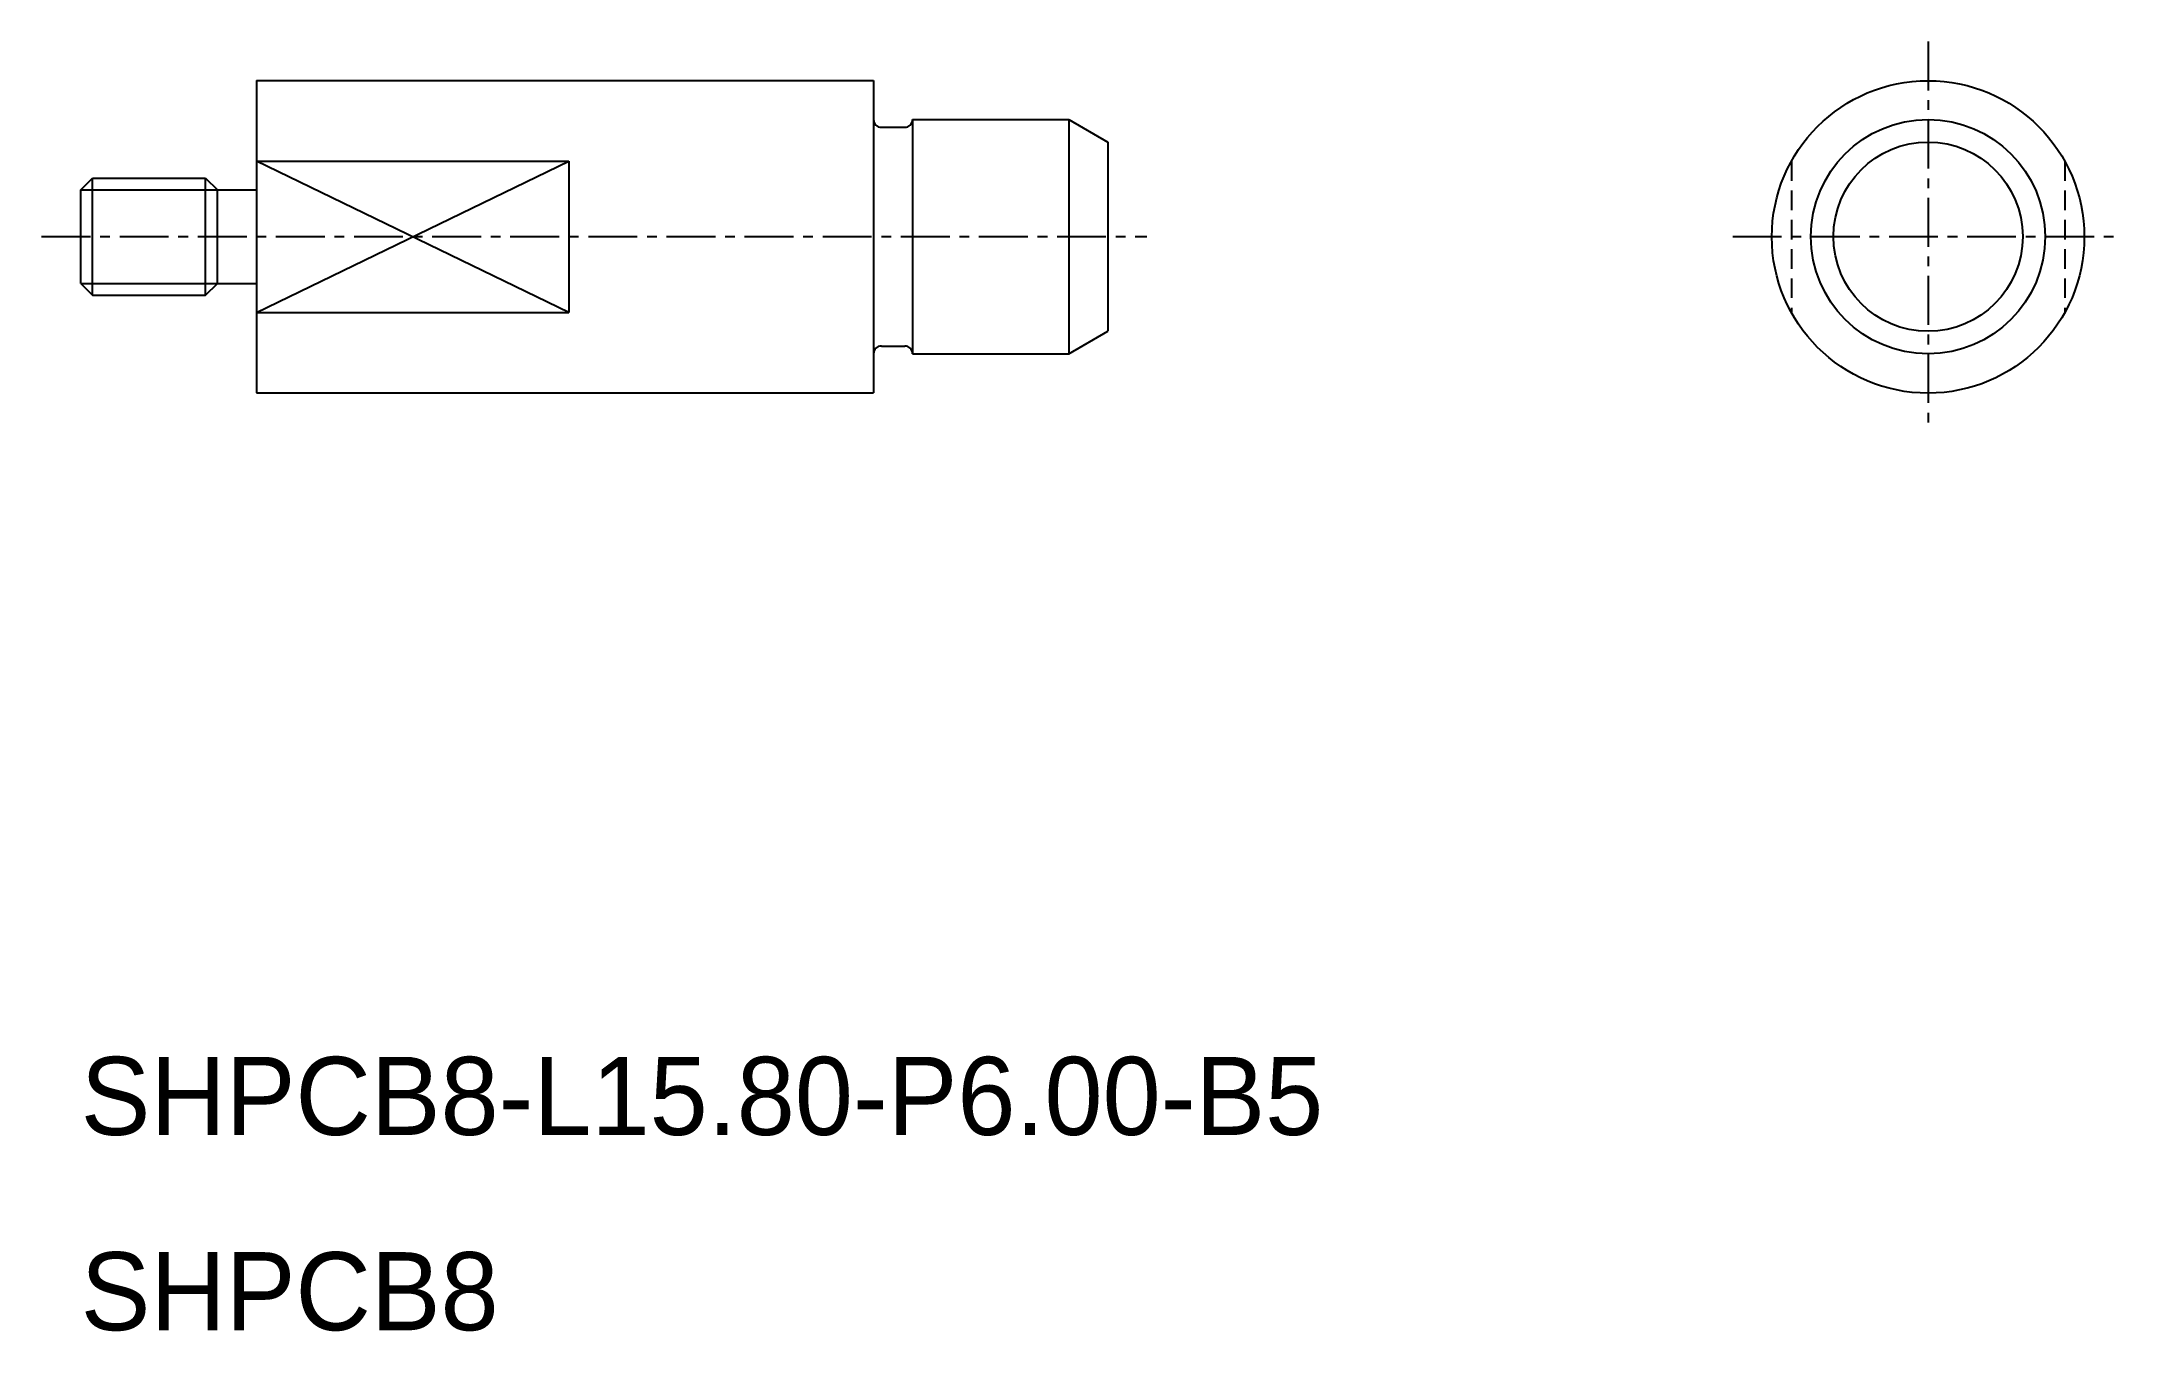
# Model space of a CAD drawing. Extents: x -958.6 to -905.3, y -647.8 to -614.7.
import ezdxf

# ---------------------------------------------------------------- set-up
doc = ezdxf.new("R2010")
doc.units = 0
doc.linetypes.add('CENTER', pattern=[2, 1.25, -0.25, 0.25, -0.25])
doc.linetypes.add('DASHED', pattern=[0.75, 0.5, -0.25])
doc.layers.get('0').update_dxf_attribs({"linetype": 'CONTINUOUS'})
doc.layers.add('CENTER', color=1, linetype='CENTER')

msp = doc.modelspace()

# ---------------------------------------------------------------- linework, layer by layer
at = {"color": 7, "linetype": 'CONTINUOUS'}
for p, q in [((-953.062, -615.731), (-937.262, -615.731)), ((-953.062, -615.731), (-953.062, -623.731)), ((-937.262, -615.731), (-937.262, -623.731)), ((-937.062, -616.931), (-936.462, -616.931)), ((-936.262, -616.731), (-936.262, -622.731)), ((-936.262, -616.731), (-936.262, -616.731)), ((-936.262, -616.731), (-932.262, -616.731)), ((-932.262, -616.731), (-931.262, -617.308)), ((-932.262, -616.731), (-932.262, -622.731)), ((-931.262, -617.308), (-931.262, -622.153)), ((-957.562, -618.531), (-957.262, -618.231)), ((-957.262, -618.231), (-954.362, -618.231)), ((-954.362, -618.231), (-954.062, -618.531)), ((-953.062, -617.801), (-945.062, -617.801)), ((-945.062, -617.801), (-945.062, -621.674)), ((-957.562, -620.931), (-957.562, -618.531)), ((-954.062, -620.931), (-954.062, -618.531)), ((-954.062, -618.531), (-953.062, -618.531)), ((-954.062, -619.731), (-954.062, -619.731)), ((-954.062, -620.331), (-954.062, -620.33)), ((-957.562, -620.931), (-957.262, -621.231)), ((-954.362, -621.231), (-954.062, -620.931)), ((-954.062, -620.931), (-953.062, -620.931)), ((-957.262, -621.231), (-954.362, -621.231)), ((-953.062, -621.674), (-945.062, -621.674)), ((-937.062, -622.531), (-936.462, -622.531)), ((-932.262, -622.731), (-931.262, -622.153)), ((-936.262, -622.731), (-936.262, -622.731)), ((-936.262, -622.731), (-932.262, -622.731)), ((-953.062, -623.731), (-937.262, -623.731))]:
    msp.add_line(p, q, dxfattribs=at)
at = {"color": 7}
for p, q in [((-957.262, -621.231), (-957.262, -618.231)), ((-954.362, -621.231), (-954.362, -618.231))]:
    msp.add_line(p, q, dxfattribs=at)
at = {"color": 3, "linetype": 'CONTINUOUS'}
for p, q in [((-945.062, -621.674), (-953.062, -617.801)), ((-953.062, -621.674), (-945.062, -617.801)), ((-957.562, -618.531), (-954.062, -618.531)), ((-957.562, -620.931), (-954.062, -620.931))]:
    msp.add_line(p, q, dxfattribs=at)
at = {"color": 3, "linetype": 'DASHED'}
for p, q in [((-913.762, -617.801), (-913.762, -621.674)), ((-906.762, -617.801), (-906.762, -621.674))]:
    msp.add_line(p, q, dxfattribs=at)
at = {"color": 7, "linetype": 'CONTINUOUS'}
for centre, radius in [((-910.262, -619.738), 4), ((-910.262, -619.731), 3), ((-910.262, -619.731), 2.423)]:
    msp.add_circle(centre, radius, dxfattribs=at)
for centre, start, end in [((-937.062, -616.731), 180, 270), ((-936.462, -616.731), 270, 0), ((-937.062, -622.731), 90, 180), ((-936.462, -622.731), 360, 90)]:
    msp.add_arc(centre, 0.2, start, end, dxfattribs=at)
at = {"layer": 'CENTER', "color": 1, "linetype": 'CENTER'}
for p, q in [((-910.262, -614.738), (-910.262, -624.738)), ((-958.562, -619.731), (-930.262, -619.731)), ((-915.262, -619.731), (-905.262, -619.731))]:
    msp.add_line(p, q, dxfattribs=at)

# ---------------------------------------------------------------- texts
at = {"color": 7, "linetype": 'CONTINUOUS'}
for s, p in [('SHPCB8-L15.80-P6.00-B5', (-957.562, -642.731)), ('SHPCB8', (-957.562, -647.731))]:
    msp.add_text(s, height=2, dxfattribs=at).set_placement(p)

doc.saveas('drawing.dxf')
